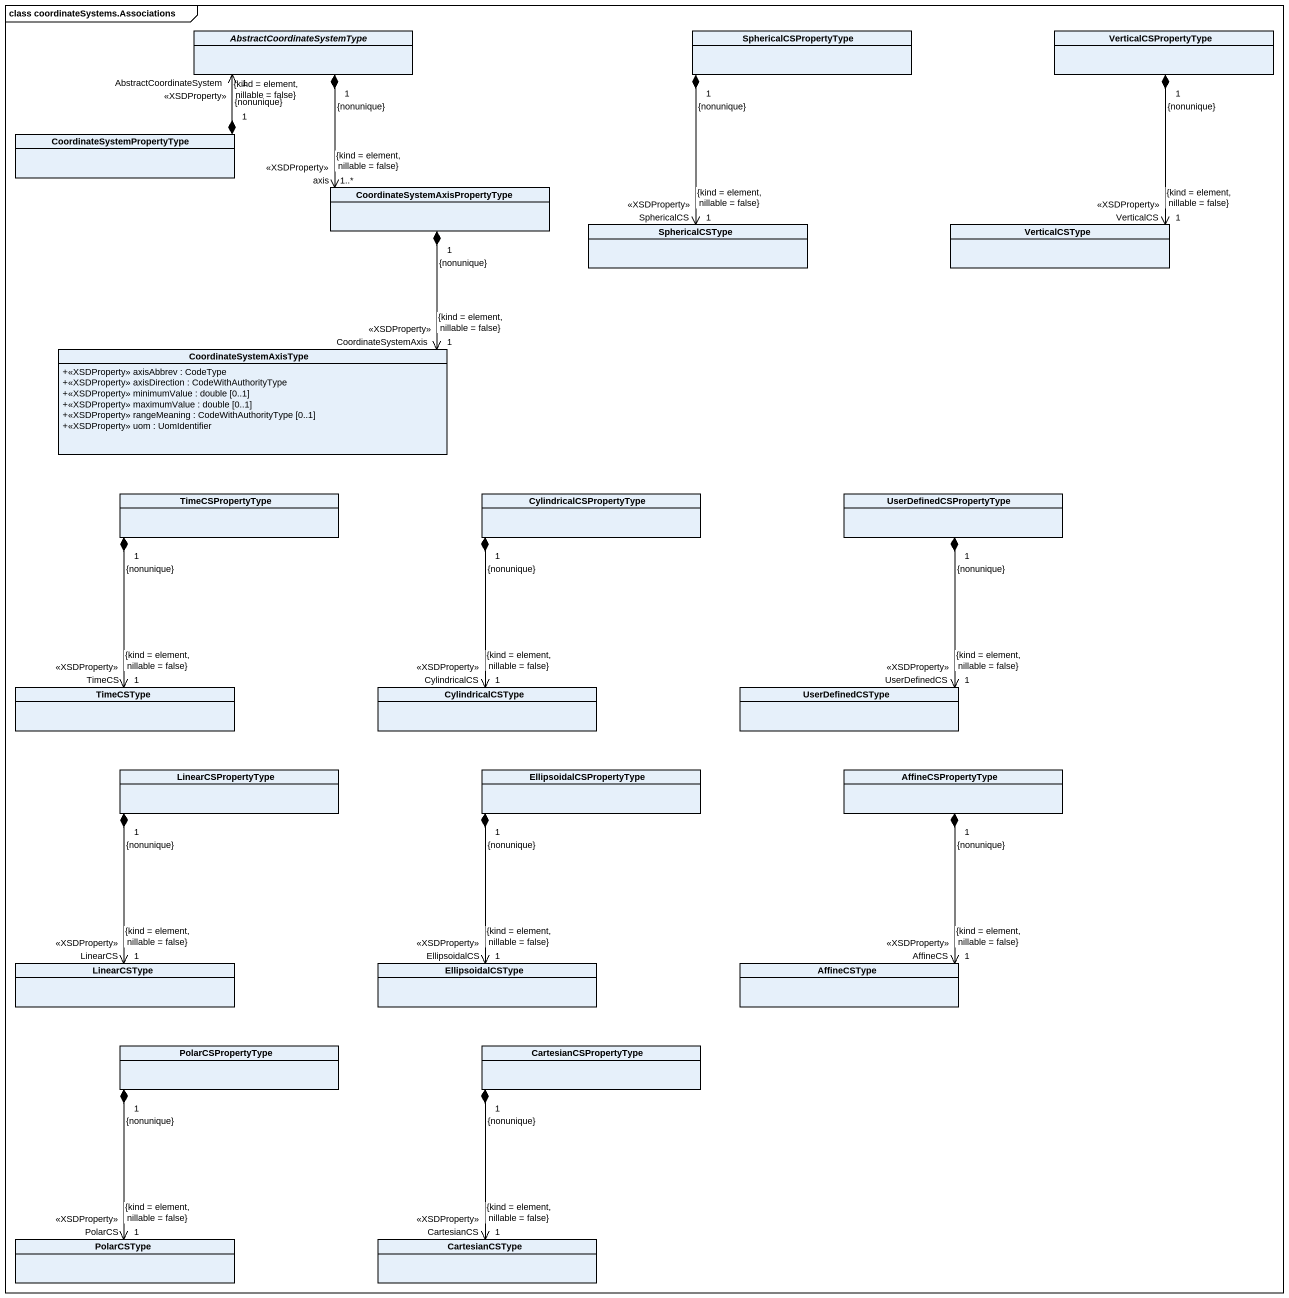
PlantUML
@startuml
mainframe class coordinateSystems.Associations
hide circle
hide empty members
skinparam classAttributeIconSize 0
abstract class AbstractCoordinateSystemType
class SphericalCSPropertyType
class VerticalCSPropertyType
class CoordinateSystemPropertyType
class "CoordinateSystemAxisPropertyType" as CoordinateSystemAxisProperty
class SphericalCSType
class VerticalCSType
class CoordinateSystemAxisType {
  +<<XSDProperty>> axisAbbrev : CodeType
  +<<XSDProperty>> axisDirection : CodeWithAuthorityType
  +<<XSDProperty>> minimumValue : double [0..1]
  +<<XSDProperty>> maximumValue : double [0..1]
  +<<XSDProperty>> rangeMeaning : CodeWithAuthorityType [0..1]
  +<<XSDProperty>> uom : UomIdentifier
}
class TimeCSPropertyType
class CylindricalCSPropertyType
class UserDefinedCSPropertyType
class TimeCSType
class CylindricalCSType
class UserDefinedCSType
class LinearCSPropertyType
class EllipsoidalCSPropertyType
class AffineCSPropertyType
class LinearCSType
class EllipsoidalCSType
class AffineCSType
class PolarCSPropertyType
class CartesianCSPropertyType
class PolarCSType
class CartesianCSType
AbstractCoordinateSystemType "1\n{nonunique}" *--> "axis\n<<XSDProperty>>\n1..*\n{kind = element, nillable = false}" CoordinateSystemAxisProperty
SphericalCSPropertyType "1\n{nonunique}" *--> "SphericalCS\n<<XSDProperty>>\n1\n{kind = element, nillable = false}" SphericalCSType
VerticalCSPropertyType "1\n{nonunique}" *--> "VerticalCS\n<<XSDProperty>>\n1\n{kind = element, nillable = false}" VerticalCSType
CoordinateSystemPropertyType "1\n{nonunique}" *-right-> "AbstractCoordinateSystem\n<<XSDProperty>>\n1\n{kind = element, nillable = false}" AbstractCoordinateSystemType
CoordinateSystemAxisProperty "1\n{nonunique}" *--> "CoordinateSystemAxis\n<<XSDProperty>>\n1\n{kind = element, nillable = false}" CoordinateSystemAxisType
TimeCSPropertyType "1\n{nonunique}" *--> "TimeCS\n<<XSDProperty>>\n1\n{kind = element, nillable = false}" TimeCSType
CylindricalCSPropertyType "1\n{nonunique}" *--> "CylindricalCS\n<<XSDProperty>>\n1\n{kind = element, nillable = false}" CylindricalCSType
UserDefinedCSPropertyType "1\n{nonunique}" *--> "UserDefinedCS\n<<XSDProperty>>\n1\n{kind = element, nillable = false}" UserDefinedCSType
LinearCSPropertyType "1\n{nonunique}" *--> "LinearCS\n<<XSDProperty>>\n1\n{kind = element, nillable = false}" LinearCSType
EllipsoidalCSPropertyType "1\n{nonunique}" *--> "EllipsoidalCS\n<<XSDProperty>>\n1\n{kind = element, nillable = false}" EllipsoidalCSType
AffineCSPropertyType "1\n{nonunique}" *--> "AffineCS\n<<XSDProperty>>\n1\n{kind = element, nillable = false}" AffineCSType
PolarCSPropertyType "1\n{nonunique}" *--> "PolarCS\n<<XSDProperty>>\n1\n{kind = element, nillable = false}" PolarCSType
CartesianCSPropertyType "1\n{nonunique}" *--> "CartesianCS\n<<XSDProperty>>\n1\n{kind = element, nillable = false}" CartesianCSType
@enduml
